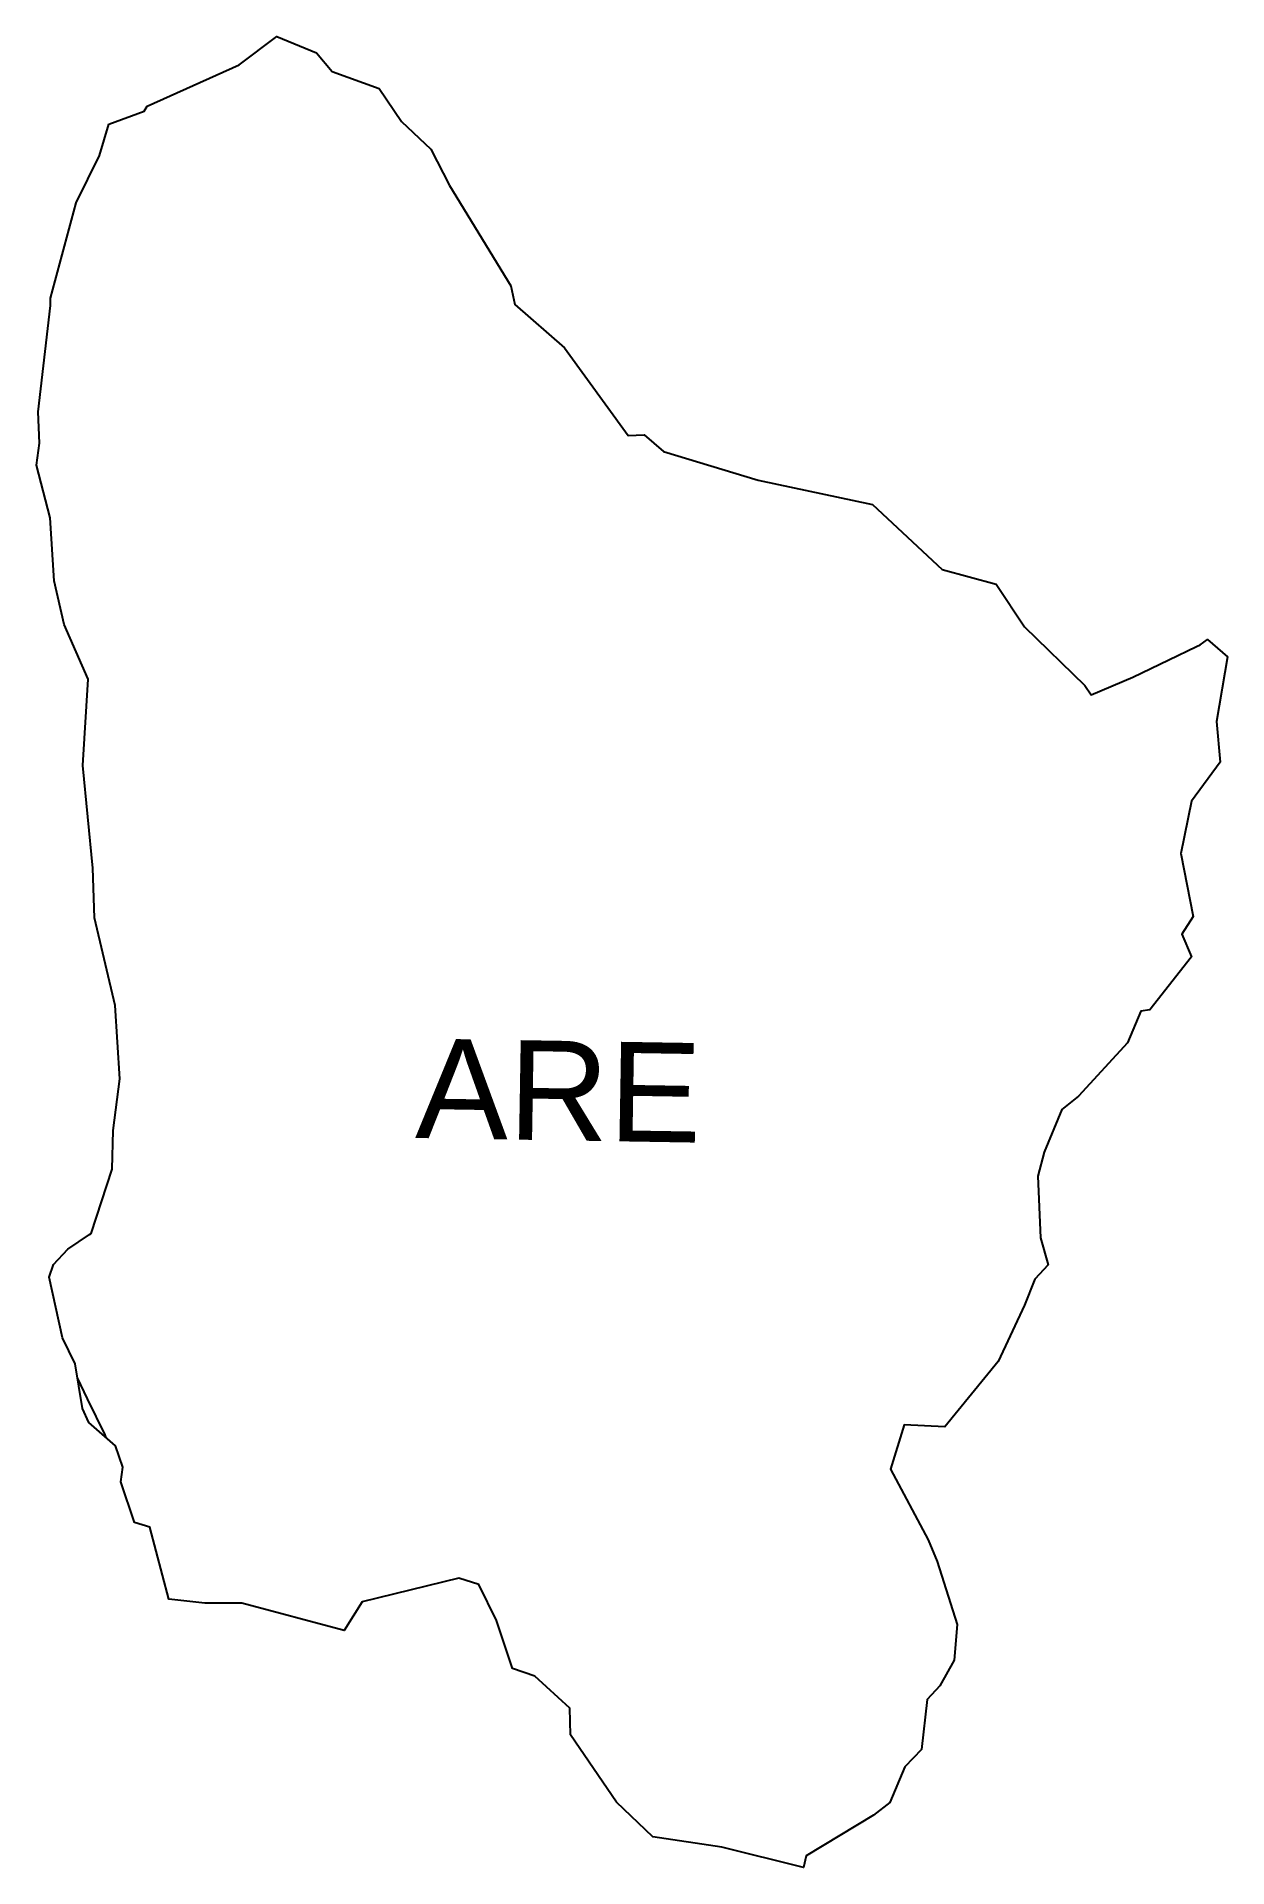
# Model space of a CAD drawing. Header units: metres. Extents: x 306784 to 310129, y 1935542 to 1940685.
import ezdxf

# ---------------------------------------------------------------- set-up
doc = ezdxf.new("R2010")
doc.units = ezdxf.units.M
doc.layers.add('MANGROOVE BUFFER ZONE', color=120, linetype='Continuous')
doc.layers.add('VILLAGE NAME', color=250, linetype='Continuous')
doc.styles.get("Standard").update_dxf_attribs({"font": 'simplex.shx'})

msp = doc.modelspace()

# ---------------------------------------------------------------- linework, layer by layer
at = {"color": 3, "flags": 128}
msp.add_lwpolyline([(306986.6, 1940438.8), (307085.9, 1940475.3), (307094.6, 1940489.4), (307352.7, 1940605), (307458.8, 1940684.6), (307569.6, 1940639.4), (307613.6, 1940586.6), (307746, 1940538.7), (307808.2, 1940445.8), (307890.8, 1940368.6), (307943, 1940266), (308115.8, 1939984.4), (308126.9, 1939931.8), (308266.5, 1939810.1), (308445.5, 1939564.2), (308490.4, 1939566.1), (308544.8, 1939518.9), (308810.5, 1939438.4), (309132.1, 1939370.6), (309327.2, 1939188.1), (309479.5, 1939146.2), (309558.5, 1939026.3), (309728.1, 1938862.1), (309745.5, 1938835.9), (309863.1, 1938885.6), (309964, 1938934), (310042.1, 1938971.4), (310052.6, 1938976.5), (310072.4, 1938991.1), (310128.6, 1938942.6), (310098.1, 1938760.7), (310108.2, 1938646.9), (310028.2, 1938537.2), (309998.2, 1938389.9), (310032.6, 1938213.1), (310001, 1938163.6), (310027.4, 1938099.2), (309910.8, 1937950.9), (309885.6, 1937946.8), (309847.6, 1937858.5), (309709.9, 1937708.7), (309663.7, 1937670.8), (309613.9, 1937550.8), (309596, 1937483.6), (309603.4, 1937310.4), (309625.5, 1937234), (309587.3, 1937194.5), (309558.5, 1937121.6), (309484.7, 1936963.2), (309335, 1936779.6), (309220.8, 1936784.7), (309181.8, 1936660.9), (309288.4, 1936462.2), (309313.5, 1936400.8), (309369.1, 1936224.2), (309361.5, 1936123.5), (309320.5, 1936051.7), (309285.4, 1936013), (309269.7, 1935873.4), (309222.5, 1935824), (309180, 1935723.7), (309134.9, 1935688.4), (308945.4, 1935574), (308938.3, 1935541.8), (308708.2, 1935598.7), (308514.2, 1935627.9), (308412.8, 1935724.8), (308283.8, 1935914.1), (308281.3, 1935989.3), (308183.4, 1936079.3), (308120.5, 1936100.2), (308075.5, 1936235.3), (308025.8, 1936336.9), (307969.7, 1936354.6), (307697.9, 1936288.2), (307647.5, 1936206.8), (307360, 1936284.3), (307255.7, 1936284.3), (307155, 1936295), (307102, 1936497.7), (307058.5, 1936510.2), (307020.2, 1936624.7), (307025.5, 1936666.5), (307005.5, 1936725.9), (306930.1, 1936791.9), (306912.1, 1936830.8), (306892.1, 1936955.9), (306856, 1937029.5), (306818.6, 1937199.6), (306830.9, 1937235.7), (306871.3, 1937278.3), (306932.1, 1937319.6), (306936.6, 1937322.7), (306995.6, 1937503.2), (306998.3, 1937612.1), (307017.1, 1937756.6), (307003.8, 1937962.8), (306946.1, 1938209.6), (306941.6, 1938348.6), (306913, 1938637.2), (306928, 1938879.7), (306860.8, 1939033.3), (306833, 1939155.9), (306821.8, 1939333.2), (306783.6, 1939481.1), (306791.3, 1939542.6), (306788.1, 1939630.3), (306822.7, 1939928.9), (306822.2, 1939949.7), (306894.3, 1940217.5), (306960.6, 1940350.3), (306986.6, 1940438.8)], dxfattribs=at)
at = {"layer": 'MANGROOVE BUFFER ZONE', "flags": 128}
msp.add_lwpolyline([(306979.2, 1936748.9), (306976.1, 1936756.6), (306926.5, 1936857.7), (306898.3, 1936917.1)], dxfattribs=at)

# ---------------------------------------------------------------- texts
at = {"layer": 'VILLAGE NAME', "insert": (307851, 1937870.4), "char_height": 279.599, "attachment_point": 1, "rotation": 359.0535}
msp.add_mtext_dynamic_manual_height_columns('{\\fArial|b0|i0|c0|p34;ARE}', width=921.736, gutter_width=1398, heights=[0], dxfattribs=at)

doc.saveas('drawing.dxf')
